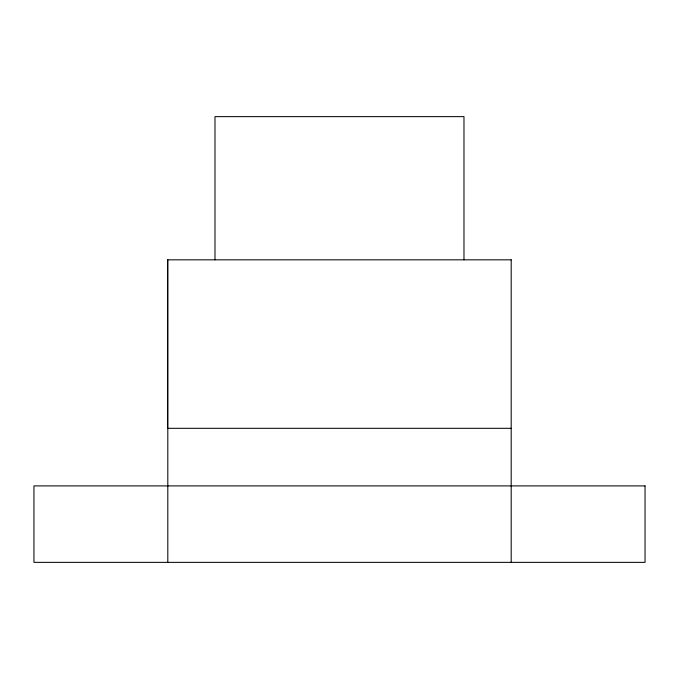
<?xml version="1.0" encoding="UTF-8"?>
<svg xmlns="http://www.w3.org/2000/svg" width="679" height="679" viewBox="0 0 679 679"><rect width="100%" height="100%" fill="white"/><g stroke="black" fill="none" stroke-linecap="round" stroke-linejoin="round"><path stroke-width="1.02" d="M511.253 259.828L167.611 259.828L167.611 428.313L511.194 428.313M511.194 259.828L511.194 562.365M463.978 259.828L463.978 116.635L214.988 116.635L214.988 259.828M167.806 259.828L167.806 562.365M645.05 485.901L33.95 485.901L33.95 562.365L645.05 562.365L645.05 485.901"/></g></svg>
